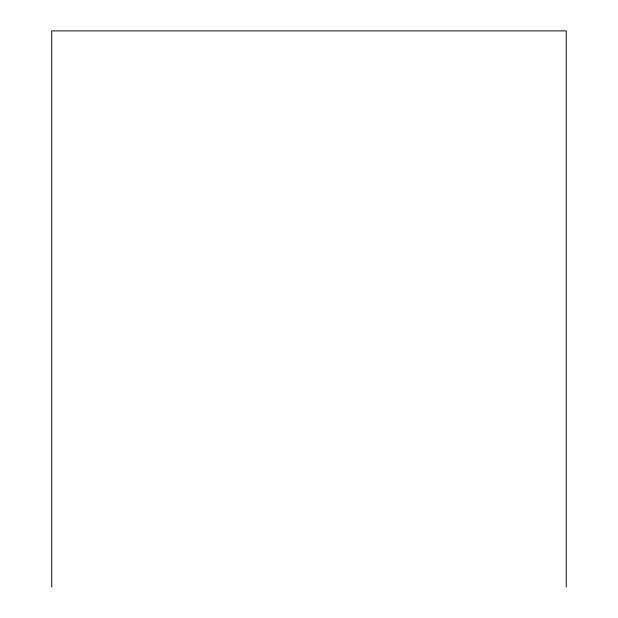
<?xml version="1.0" encoding="UTF-8"?>
<svg xmlns="http://www.w3.org/2000/svg" width="618" height="618" viewBox="0 0 618 618"><rect width="100%" height="100%" fill="white"/><g stroke="black" fill="none" stroke-linecap="round" stroke-linejoin="round"><path stroke-width="0.93" d="M566.25 587.1L566.25 30.9L51.75 30.9L51.75 587.1"/></g></svg>
